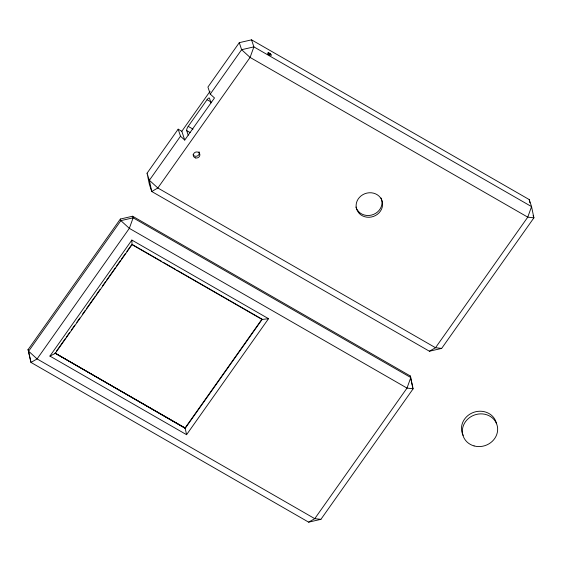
<?xml version="1.0" encoding="UTF-8"?>
<svg xmlns="http://www.w3.org/2000/svg" width="562" height="562" viewBox="0 0 562 562"><rect width="100%" height="100%" fill="white"/><g stroke="black" fill="none" stroke-linecap="round" stroke-linejoin="round"><path stroke-width="0.84" d="M147.047 173.229L178.168 129.176L181.821 131.276L184.736 140.079L214.487 97.957L210.251 94.1L207.926 87.054L239.286 42.663L251.551 39.846L529.221 199.573L531.554 206.612L533.9 217.838L441.662 348.405L429.396 351.222L151.726 191.494L149.394 184.455L147.047 173.229L149.38 180.276L151.726 191.494L157.845 187.996L250.09 57.422L253.883 46.885L251.551 39.846M181.821 131.276L210.069 91.297M28.1 349.62L120.338 219.047L132.604 216.23L410.274 375.964L413.147 388.771L320.909 519.337L308.643 522.154L30.973 362.427L28.1 349.62L30.973 362.427L37.092 358.928L129.337 228.355L133.131 217.817L132.604 216.23M178.168 129.176L180.5 136.215L149.38 180.276L157.845 187.996L435.515 347.723L441.662 348.405M210.251 94.1L241.618 49.702L253.883 46.885L531.554 206.612L527.76 217.15L435.515 347.723L429.396 351.222M188.207 135.168L186.689 130.588A3.562 1.152 -60.1 0 1 188.207 126.373L207.055 99.699A3.562 1.152 -60.1 0 1 209.507 98.294L211.017 102.874M49.92 356.083L131.866 240.072L268.524 318.689L186.577 434.693L49.92 356.083L55.167 353.47L132.035 244.66L131.866 240.072M56.565 350.969L65.164 338.802M66.175 337.369L69.716 332.36M71.234 330.21L74.774 325.201M76.797 322.335L79.832 318.043M82.361 314.46L85.396 310.168M86.4 308.735L94.999 296.567M96.011 295.134L100.057 289.409M102.586 285.826L105.621 281.534M106.632 280.101L115.231 267.933M116.243 266.5L120.289 260.775M121.301 259.342L125.34 253.617M126.857 251.467L131.41 245.025M267.772 54.163L268.762 52.758C276.799 58.603 264.259 52.357 268.762 52.758M268.713 54.704L269.704 53.306M269.184 55.048L270.174 53.643M269.612 55.406L270.603 54.001M186.577 434.693L185.116 427.935L261.983 319.125L176.791 270.125M185.116 427.935L55.048 353.119L185.235 428.286L262.096 319.483L268.524 318.689M308.643 522.154L314.762 518.656L407.007 388.089L410.801 377.545L133.131 217.817L120.865 220.634L28.627 351.208L37.092 358.928L314.762 518.656L320.909 519.337M413.147 388.771L407.007 388.089L129.337 228.355L120.865 220.634L120.338 219.047M207.055 99.699L211.172 102.066M188.207 126.373L193.012 129.134M186.689 130.588L190.125 132.562M132.674 244.744L161.582 261.372M163.099 262.25L175.274 269.247M132.035 244.66L262.096 319.483L261.983 319.125M55.048 353.119L185.235 428.286M180.5 136.215L184.736 140.079M533.12 215.492L533.9 217.838L527.76 217.15L250.09 57.422L241.618 49.702L239.286 42.663M529.221 199.573L529.896 202.777M410.274 375.964L412.62 387.183M381.043 197.993A13.362 12.146 -18.3 0 1 375.683 213.335A13.362 12.146 -18.3 0 1 358.746 211.783L356.849 209.212A13.362 12.146 -18.3 0 1 355.95 207.006M463.172 435.431A17.815 16.2 -18.3 0 1 473.696 412.325A17.815 16.2 -18.3 0 1 496.499 423.727M198.99 151.733A3.337 3.035 -18.3 0 1 197.452 155.906A3.337 3.035 -18.3 0 1 193.026 154.719M359.329 213.546L357.432 210.975A13.362 12.146 -18.3 0 1 369.157 192.766A13.362 12.146 -18.3 0 1 381.436 209.387A13.362 12.146 -18.3 0 1 359.329 213.546M474.075 445.926A17.815 16.2 -18.3 0 0 497.37 426.361A17.815 16.2 -18.3 0 0 468.553 418.388A17.815 16.2 -18.3 0 0 474.075 445.926M195.506 157.936A3.337 3.035 -18.3 0 0 199.84 154.241A3.337 3.035 -18.3 0 0 194.424 152.787A3.337 3.035 -18.3 0 0 195.506 157.936"/></g></svg>
